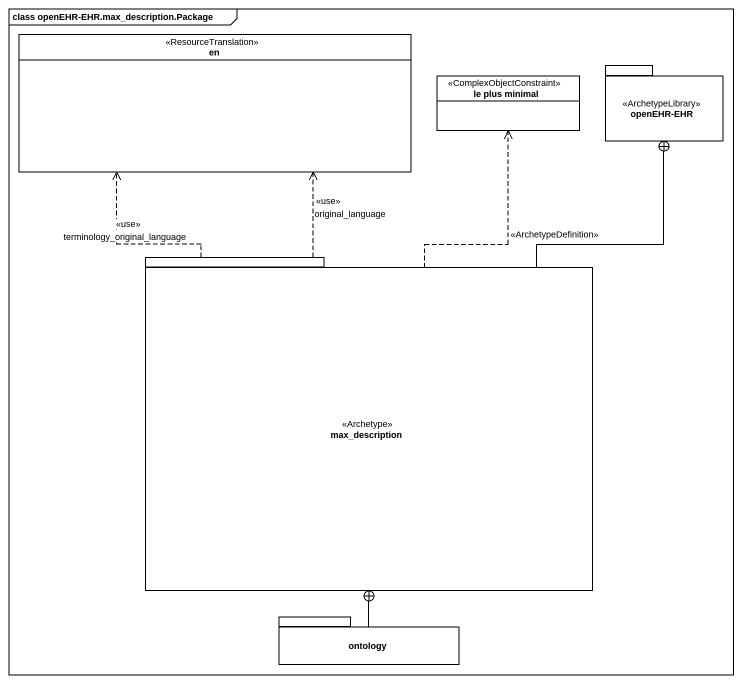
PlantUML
@startuml
mainframe class openEHR-EHR.max_description.Package
hide circle
hide empty members
enum en <<ResourceTranslation>>
class "le plus minimal" as le_plus_minimal <<ComplexObjectConstraint>>
package "openEHR-EHR" as openEHR_EHR <<ArchetypeLibrary>> {
}
package max_description <<Archetype>> {
}
package ontology {
}
max_description .up.> en : <<use>>\nterminology_original_language
max_description .up.> en : <<use>>\noriginal_language
max_description .up.> le_plus_minimal : <<ArchetypeDefinition>>
max_description -up-+ openEHR_EHR
ontology -up-+ max_description
@enduml
